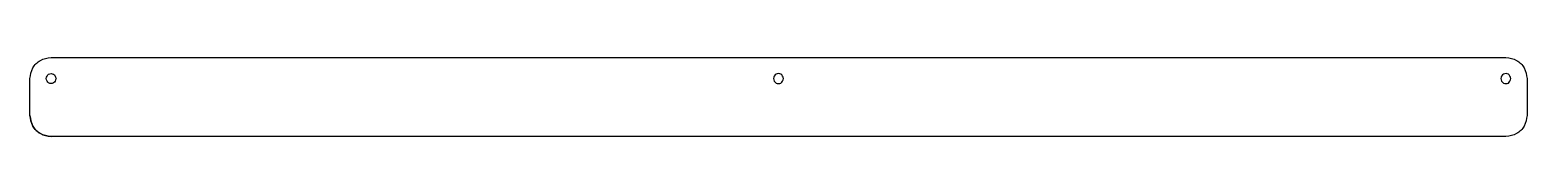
# Model space of a CAD drawing. Header units: millimetres. Extents: x 96 to 380, y 198 to 213.
import ezdxf

# ---------------------------------------------------------------- set-up
doc = ezdxf.new("R2010")
doc.units = ezdxf.units.MM
doc.layers.add('Layer_1', color=7, linetype='CONTINUOUS')

msp = doc.modelspace()

# ---------------------------------------------------------------- linework, layer by layer
at = {"layer": 'Layer_1', "color": 2}
for p, q in [((100.28452, 213.484362), (376.03432, 213.484362)), ((96.28455, 206.483439), (96.28455, 209.483819)), ((101.23442, 209.483332), (101.23442, 209.483332)), ((239.10942, 209.483332), (239.10942, 209.483332)), ((376.98442, 209.483332), (376.98442, 209.483332)), ((380.03429, 209.483862), (380.03429, 206.483482)), ((96.284425, 202.475377), (96.28455, 206.483439)), ((380.03429, 206.483482), (380.03443, 202.473477)), ((376.03443, 198.473477), (100.28442, 198.475377))]:
    msp.add_line(p, q, dxfattribs=at)
for points, knots in [([(96.284425, 209.483332), (96.394445, 210.184235), (96.611223, 211.565252), (98.202501, 213.156531), (99.583517, 213.373311), (100.28442, 213.483332)], [0, 0, 0, 0, 2.091435, 4.120838, 6.212273, 6.212273, 6.212273, 6.212273]), ([(96.284425, 209.483332), (96.394445, 210.184235), (96.611223, 211.565252), (98.202501, 213.156531), (99.583517, 213.373311), (100.28442, 213.483332)], [0, 0, 0, 0, 2.091435, 4.120838, 6.212273, 6.212273, 6.212273, 6.212273]), ([(376.03442, 213.483332), (376.735323, 213.373311), (378.116342, 213.156533), (379.707621, 211.565253), (379.924399, 210.184235), (380.03442, 209.483332)], [0, 0, 0, 0, 2.091437, 4.120842, 6.212278, 6.212278, 6.212278, 6.212278]), ([(99.334426, 209.483332), (99.444023, 209.822521), (99.656176, 210.479107), (100.912645, 210.479101), (101.124814, 209.822521), (101.23442, 209.483332)], [0, 0, 0, 0, 0.976145, 1.88957, 2.865728, 2.865728, 2.865728, 2.865728]), ([(239.10942, 209.483332), (238.9961, 209.143298), (238.77674, 208.485072), (237.576656, 208.485072), (237.019709, 209.483332), (237.576656, 210.481592), (238.77674, 210.481592), (238.9961, 209.823366), (239.10942, 209.483332)], [0, 0, 0, 0, 0.977616, 1.892431, 2.870047, 3.847663, 4.762478, 5.740094, 5.740094, 5.740094, 5.740094]), ([(376.98442, 209.483332), (376.8711, 209.143298), (376.65174, 208.485072), (375.451656, 208.485072), (374.894709, 209.483332), (375.451656, 210.481592), (376.65174, 210.481592), (376.8711, 209.823366), (376.98442, 209.483332)], [0, 0, 0, 0, 0.977616, 1.892431, 2.870047, 3.847663, 4.762478, 5.740094, 5.740094, 5.740094, 5.740094]), ([(101.23442, 209.483332), (101.124838, 209.144143), (100.91271, 208.487545), (99.656226, 208.487563), (99.44404, 209.144144), (99.334426, 209.483332)], [0, 0, 0, 0, 0.976122, 1.889569, 2.865739, 2.865739, 2.865739, 2.865739]), ([(96.284425, 202.47542), (96.394445, 201.774517), (96.611223, 200.3935), (98.202501, 198.802221), (99.583517, 198.585441), (100.28442, 198.47542)], [0, 0, 0, 0, 2.091435, 4.120838, 6.212273, 6.212273, 6.212273, 6.212273]), ([(100.28442, 198.475377), (99.583517, 198.585398), (98.202501, 198.802178), (96.611223, 200.393457), (96.394445, 201.774474), (96.284425, 202.475377)], [0, 0, 0, 0, 2.091435, 4.120838, 6.212273, 6.212273, 6.212273, 6.212273]), ([(380.03443, 202.473477), (379.924409, 201.772574), (379.707631, 200.391556), (378.116352, 198.800276), (376.735333, 198.583498), (376.03443, 198.473477)], [0, 0, 0, 0, 2.091436, 4.120841, 6.212278, 6.212278, 6.212278, 6.212278])]:
    msp.add_open_spline(points, degree=3, knots=knots, dxfattribs=at)

doc.saveas('drawing.dxf')
